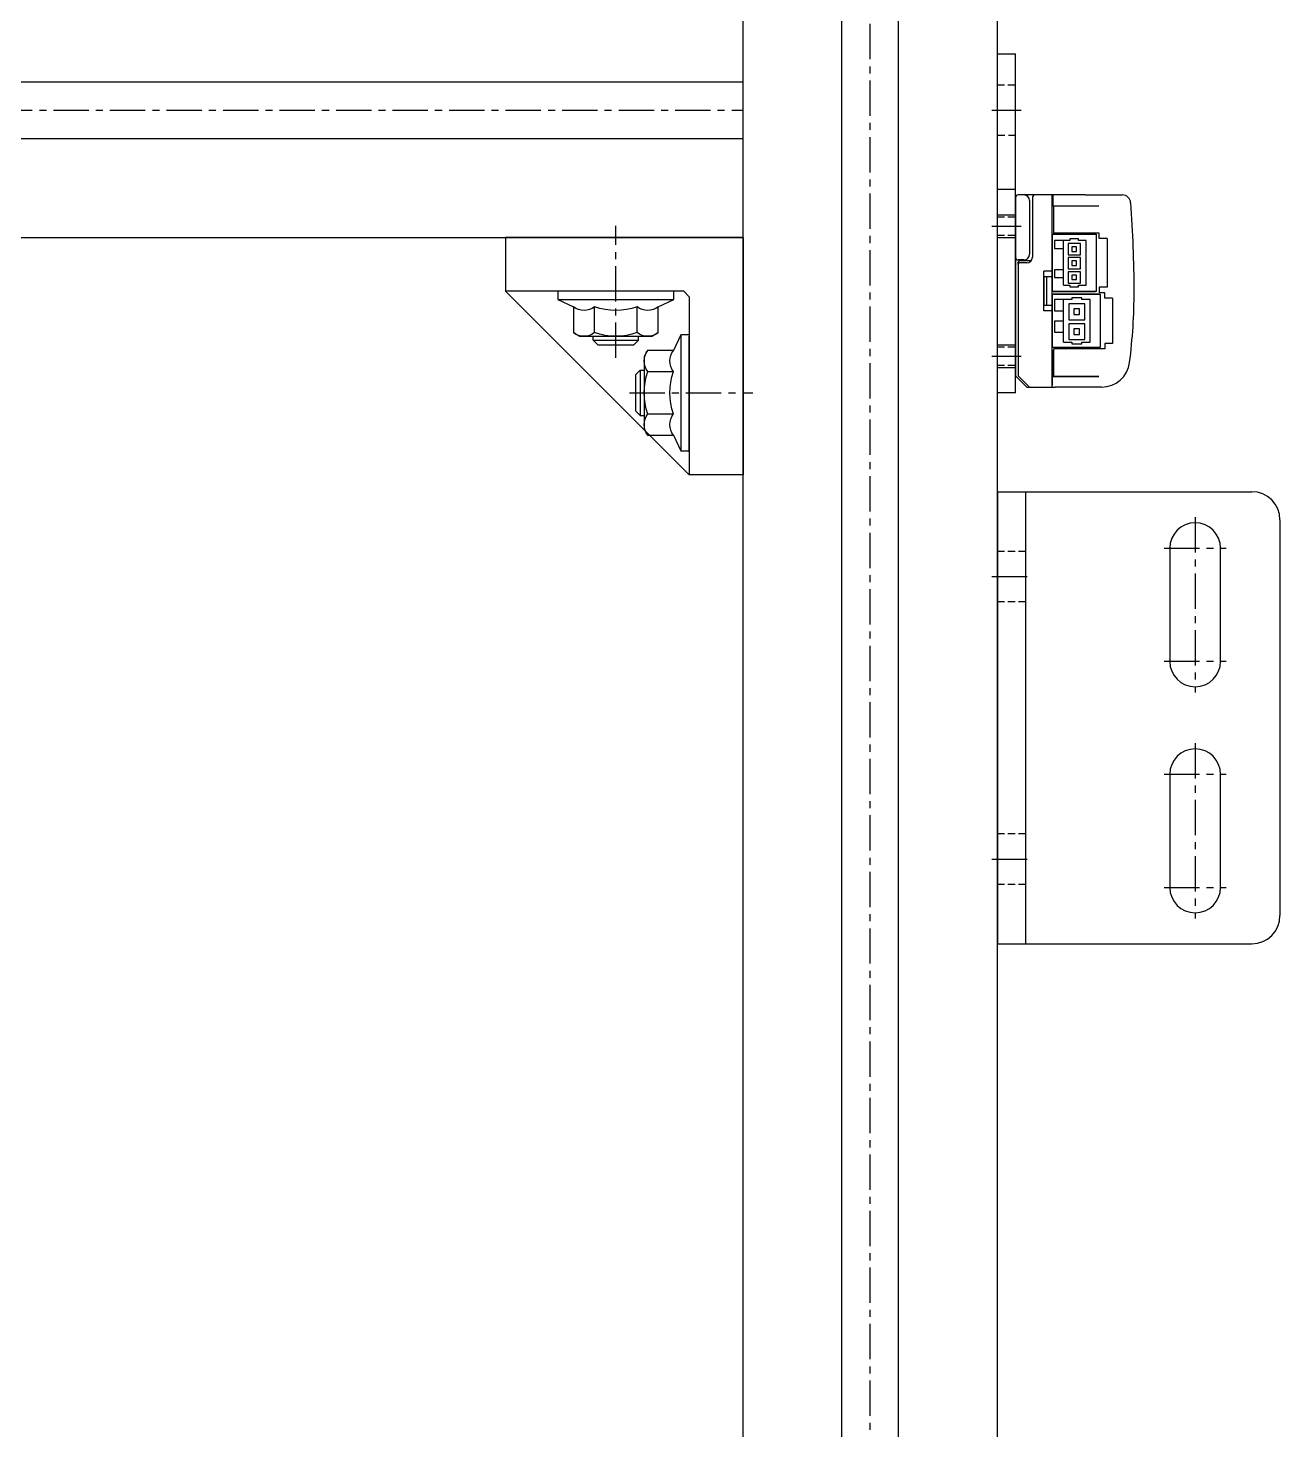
# Model space of a CAD drawing. Header units: inches. Extents: x 0 to 77285, y -118 to 40065.
# Drawn here: x 26679.7 to 26901.2, y 5365.8 to 5613.8 of the extents above; entities that cross this region are included whole.
import ezdxf

# ---------------------------------------------------------------- set-up
doc = ezdxf.new("R2010")
doc.units = ezdxf.units.IN
doc.header["$LTSCALE"] = 5
doc.header["$MEASUREMENT"] = 0
doc.linetypes.add('CENTER', pattern=[2, 1.25, -0.25, 0.25, -0.25])
doc.linetypes.add('HIDDEN', pattern=[0.375, 0.25, -0.125])
for name, color, linetype in [('11', 1, 'CENTER'), ('22', 2, 'HIDDEN'), ('44', 4, 'Continuous'), ('55', 5, 'Continuous'), ('A', 8, 'Continuous'), ('T', 3, 'Continuous'), ('Y', 60, 'Continuous')]:
    doc.layers.add(name, color=color, linetype=linetype)

# ---------------------------------------------------------------- blocks, each defined once
blk = doc.blocks.new('af!@$!2^^&&@$aD읾ㅇㄹA$C5BB358B1')
for p, q in [((1.74, 42), (43.74, 42)), ((1.74, 42), (1.74, 0)), ((43.74, 42), (43.74, 32.5)), ((12.24, 32.5), (11.24, 31.5)), ((43.74, 32.5), (11.24, 0)), ((12.24, 32.5), (43.74, 32.5)), ((13.99, 32.5), (34.49, 32.5)), ((13.99, 31), (13.99, 32.5)), ((34.49, 32.5), (34.49, 31)), ((11.24, 31.5), (11.24, 0)), ((34.49, 31), (13.99, 31)), ((16.73, 29.7), (13.99, 31)), ((34.49, 31), (31.74, 29.7)), ((16.73, 25.11), (16.73, 29.7)), ((20.48, 25.14), (20.48, 29.7)), ((27.99, 25.14), (27.99, 29.7)), ((31.74, 29.7), (31.74, 25.11)), ((17.79, 24.5), (16.73, 25.11)), ((31.74, 25.11), (30.68, 24.5)), ((11.24, 24.75), (12.74, 24.75)), ((11.24, 4.04), (11.24, 24.54)), ((12.74, 24.75), (12.74, 4.25)), ((12.74, 24.75), (14.04, 22.01)), ((30.68, 24.5), (17.79, 24.5)), ((20.24, 23.8), (20.24, 24.5)), ((28.24, 23.8), (20.24, 23.8)), ((21.04, 23), (20.24, 23.8)), ((27.44, 23), (21.04, 23)), ((27.44, 23), (28.24, 23.8)), ((28.24, 23.8), (28.24, 24.5)), ((14.04, 22.01), (18.63, 22.01)), ((18.63, 22.01), (19.24, 20.94)), ((19.24, 20.94), (19.24, 8.06)), ((18.59, 18.25), (14.04, 18.25)), ((19.94, 18.5), (19.24, 18.5)), ((19.94, 18.5), (19.94, 10.5)), ((20.74, 17.7), (19.94, 18.5)), ((20.74, 17.7), (20.74, 11.3)), ((18.59, 10.75), (14.04, 10.75)), ((19.94, 10.5), (19.24, 10.5)), ((20.74, 11.3), (19.94, 10.5)), ((19.24, 8.06), (18.63, 6.99)), ((14.04, 6.99), (12.74, 4.25)), ((18.63, 6.99), (14.04, 6.99)), ((12.74, 4.25), (11.24, 4.25)), ((1.74, 0), (11.24, 0))]:
    blk.add_line(p, q)
for centre, radius, start, end in [((18.61, 32.11), 3.06, 232.1211, 307.8789), ((24.24, 40.32), 11.26, 250.5288, 289.4712), ((29.87, 32.11), 3.06, 232.1211, 307.8789), ((18.61, 27.56), 3.06, 232.1211, 307.8789), ((24.24, 35.76), 11.26, 250.5288, 289.4712), ((29.87, 27.56), 3.06, 232.1211, 307.8789), ((11.62, 20.13), 3.06, 322.1211, 37.8789), ((16.18, 20.13), 3.06, 322.1211, 37.8789), ((3.42, 14.5), 11.26, 340.5288, 19.4712), ((7.98, 14.5), 11.26, 340.5288, 19.4712), ((11.62, 8.87), 3.06, 322.1211, 37.8789), ((16.18, 8.87), 3.06, 322.1211, 37.8789)]:
    blk.add_arc(centre, radius, start, end)
at = {"layer": '11'}
for p, q in [((24.24, 20.66), (24.24, 44.03)), ((21.83, 14.5), (0, 14.5))]:
    blk.add_line(p, q, dxfattribs=at)
blk = doc.blocks.new('A$C4ffddd3a')
for p, q in [((337, -675), (337, 38.5, 0)), ((382, -675), (382, 38.5, 0)), ((35, -116.5, 0), (337, -116.5, 0))]:
    blk.add_line(p, q)
at = {"layer": '11'}
for p, q in [((359.5, -675), (359.5, 38.5, 0)), ((35, -94, 0), (337, -94, 0))]:
    blk.add_line(p, q, dxfattribs=at)
at = {"layer": 'A'}
for p, q in [((354.5, -675), (354.5, 38.5, 0)), ((364.5, -675), (364.5, 38.5, 0)), ((35, -89, 0), (337, -89, 0)), ((35, -99, 0), (337, -99, 0))]:
    blk.add_line(p, q, dxfattribs=at)
at = {"layer": '44', "extrusion": (0, 0, -1), "zscale": -1}
blk.add_blockref('af!@$!2^^&&@$aD읾ㅇㄹA$C5BB358B1', (-338.74, -158.5, 0), dxfattribs=at)
blk = doc.blocks.new('A$C35e5d4fbE')
for p, q in [((-2, 33.5), (-2, 2)), ((4.5, 34), (-1.5, 34)), ((0.5, 33), (0.5, 23.5)), ((1, 33.5), (1, 23)), ((10.32, 34), (1.5, 34)), ((4.5, 20.5), (4.5, 34)), ((4.5, 0), (4.5, 34)), ((4.6, 34), (4.6, 32.1)), ((10.32, 34), (16.89, 34)), ((4.6, 32.1), (12.73, 32.1)), ((4.6, 32.1), (12.73, 32.1)), ((4.8, 27.27), (4.8, 32.1)), ((4.5, 27.07), (12.3, 27.07)), ((4.5, 27.07), (4.5, 16.92)), ((12.1, 27.07), (4.7, 27.07)), ((12.8, 27.27), (4.8, 27.27)), ((7.65, 25.92), (4.9, 25.92)), ((4.9, 25.92), (4.9, 24.52)), ((6.5, 18.07), (6.5, 25.92)), ((9.5, 25.42), (7.3, 25.42)), ((7.3, 25.42), (7.3, 23.42)), ((9.15, 26.22), (7.65, 26.22)), ((7.65, 26.22), (7.65, 25.92)), ((8.8, 24.82), (8, 24.82)), ((8, 24.82), (8, 24.02)), ((8.8, 24.02), (8.8, 24.82)), ((9.15, 25.92), (9.15, 26.22)), ((10.5, 25.92), (9.15, 25.92)), ((9.5, 23.42), (9.5, 25.42)), ((10.5, 18.07), (10.5, 25.92)), ((12.3, 27.07), (12.3, 16.92)), ((12.8, 26.27), (12.8, 27.27)), ((14.2, 26.27), (12.8, 26.27)), ((14.2, 26.27), (14.2, 17.7)), ((-0.5, 22.5), (-1.5, 22.5)), ((-1.2, 22.4), (0.8, 22.4)), ((4.9, 24.52), (6.5, 24.52)), ((7.3, 23.42), (9.5, 23.42)), ((9.5, 22.92), (7.3, 22.92)), ((7.3, 22.92), (7.3, 20.92)), ((8, 24.02), (8.8, 24.02)), ((9.5, 20.92), (9.5, 22.92)), ((-1.5, 21.7), (-1.5, 22.1)), ((-1.5, 21.7), (-1.5, 2)), ((0, 22), (-1.2, 22)), ((3, 13.5), (3, 20.5)), ((4.5, 20.5), (3, 20.5)), ((6.5, 20.77), (4.9, 20.77)), ((4.9, 20.77), (4.9, 19.37)), ((7.3, 20.92), (9.5, 20.92)), ((9.5, 20.42), (7.3, 20.42)), ((7.3, 20.42), (7.3, 18.42)), ((8.8, 22.32), (8, 22.32)), ((8, 22.32), (8, 21.52)), ((8, 21.52), (8.8, 21.52)), ((8.8, 21.52), (8.8, 22.32)), ((9.5, 18.42), (9.5, 20.42)), ((3, 19.5), (3, 14.5)), ((4.5, 19.5), (3, 19.5)), ((3.5, 19.5), (3.5, 14.5)), ((4.9, 19.37), (6.5, 19.37)), ((6.5, 18.07), (7.65, 18.07)), ((7.3, 18.42), (9.5, 18.42)), ((7.65, 18.07), (7.65, 17.77)), ((7.65, 17.77), (9.15, 17.77)), ((8.8, 19.82), (8, 19.82)), ((8, 19.82), (8, 19.02)), ((8, 19.02), (8.8, 19.02)), ((8.8, 19.02), (8.8, 19.82)), ((9.15, 17.77), (9.15, 18.07)), ((9.15, 18.07), (10.5, 18.07)), ((14.2, 17.7), (12.8, 17.7)), ((12.8, 17.7), (12.8, 16.7)), ((12.3, 16.92), (4.5, 16.92)), ((4.5, 16.43), (13, 16.43)), ((4.5, 16.43), (4.5, 7.03)), ((4.7, 16.92), (12.1, 16.92)), ((12.8, 16.43), (4.7, 16.43)), ((7.95, 15.48), (4.9, 15.48)), ((4.9, 15.48), (4.9, 13.53)), ((6.5, 7.98), (6.5, 15.48)), ((9.75, 15.78), (7.95, 15.78)), ((7.95, 15.78), (7.95, 15.48)), ((9.75, 15.48), (9.75, 15.78)), ((11.2, 15.48), (9.75, 15.48)), ((11.2, 7.98), (11.2, 15.48)), ((13.8, 16.7), (12.8, 16.7)), ((13, 16.43), (13, 7.03)), ((13.8, 15.75), (13.8, 16.7)), ((15, 15.75), (13.8, 15.75)), ((15.2, 15.75), (13.8, 15.75)), ((15.2, 15.75), (15.2, 7.75)), ((3, 14.5), (4.5, 14.5)), ((4.5, 13.5), (3, 13.5)), ((4.5, 14.71), (4.5, 14.71)), ((4.5, 0), (4.5, 13.5)), ((4.9, 13.53), (6.5, 13.53)), ((10.25, 14.73), (7.45, 14.73)), ((7.45, 14.73), (7.45, 11.93)), ((9.35, 13.83), (8.35, 13.83)), ((8.35, 13.83), (8.35, 12.83)), ((8.35, 12.83), (9.35, 12.83)), ((9.35, 12.83), (9.35, 13.83)), ((10.25, 11.93), (10.25, 14.73)), ((6.5, 11.68), (4.9, 11.68)), ((4.9, 11.68), (4.9, 9.73)), ((7.45, 11.93), (10.25, 11.93)), ((10.25, 11.23), (7.45, 11.23)), ((7.45, 11.23), (7.45, 8.43)), ((9.35, 10.33), (8.35, 10.33)), ((8.35, 10.33), (8.35, 9.33)), ((9.35, 9.33), (9.35, 10.33)), ((10.25, 8.43), (10.25, 11.23)), ((4.9, 9.73), (6.5, 9.73)), ((6.5, 7.98), (7.95, 7.98)), ((7.45, 8.43), (10.25, 8.43)), ((7.95, 7.98), (7.95, 7.68)), ((7.95, 7.68), (9.75, 7.68)), ((8.35, 9.33), (9.35, 9.33)), ((9.75, 7.68), (9.75, 7.98)), ((9.75, 7.98), (11.2, 7.98)), ((15.2, 7.75), (13.8, 7.75)), ((13.8, 7.75), (13.8, 6.75)), ((13, 7.03), (4.5, 7.03)), ((4.5, 6.56), (4.5, 0.36)), ((4.8, 1.9), (4.8, 6.75)), ((13.8, 6.75), (4.8, 6.75)), ((0, 0), (-2, 2)), ((-1.5, 2), (0.5, 0)), ((0, 0), (4.5, 0)), ((4.5, 1.9), (12.73, 1.9)), ((4.8, 1.9), (4.5, 1.9)), ((12.73, 1.9), (4.8, 1.9)), ((0.5, 0), (5, 0)), ((13.24, 0), (5, 0))]:
    blk.add_line(p, q)
for centre, radius, start, end in [((-1.5, 33.5), 0.5, 90, 180), ((-0.5, 33), 1, 0, 90), ((1.5, 33.5), 0.5, 90, 180), ((16.89, 32.5), 1.5, 4.4785, 90), ((-181, 17), 200, 0, 4.4785), ((-1.5, 23), 0.5, 180, 270), ((-1.2, 22.1), 0.3, 90, 180), ((-0.5, 23.5), 1, 270, 0), ((0, 23), 1, 270, 0), ((-1.2, 21.7), 0.3, 90, 180), ((-81, 17), 100, 352.7433, 0), ((13.24, 5), 5, 270, 352.7433)]:
    blk.add_arc(centre, radius, start, end)
blk = doc.blocks.new('A$Cd18d243e')
for p, q in [((0, -6.5), (0, 53.5)), ((0, 53.5), (3.2, 53.5)), ((3.2, -6.5), (3.2, 53.5)), ((0, 29.5), (3.2, 29.5)), ((3.2, -6.5), (0, -6.5))]:
    blk.add_line(p, q)
at = {"layer": '11'}
for p, q in [((-1, 43.5), (4.2, 43.5)), ((-1, 23), (4.2, 23)), ((-1, 0), (4.2, 0))]:
    blk.add_line(p, q, dxfattribs=at)
at = {"layer": '22'}
for p, q in [((0, 48), (3.2, 48)), ((3.2, 39), (0, 39)), ((0, 24.62), (3.2, 24.62)), ((0, 21.38), (3.2, 21.38)), ((0, 1.62), (3.2, 1.62)), ((0, -1.62), (3.2, -1.62))]:
    blk.add_line(p, q, dxfattribs=at)
at = {"layer": 'T'}
for p, q in [((0, 25), (3.2, 25)), ((0, 21), (3.2, 21)), ((0, 2), (3.2, 2)), ((0, -2), (3.2, -2))]:
    blk.add_line(p, q, dxfattribs=at)
blk = doc.blocks.new('A$Ce5460b59')
for p, q in [((0, 0, 0), (45, 0, 0)), ((0, 0), (0, -80)), ((5, 0), (5, -80)), ((50, -5), (50, -75)), ((0, -80, 0), (45, -80, 0))]:
    blk.add_line(p, q)
blk.add_lwpolyline([(39.5, -10, 1), (30.5, -10), (30.5, -30, 1), (39.5, -30)], format="xyb", close=True)
at = {"elevation": 0}
blk.add_lwpolyline([(39.5, -50, 1), (30.5, -50), (30.5, -70, 1), (39.5, -70)], format="xyb", close=True, dxfattribs=at)
for centre, start, end in [((45, -5, 0), 0, 90), ((45, -75, 0), 270, 0)]:
    blk.add_arc(centre, 5, start, end)
at = {"layer": '11'}
for p, q in [((35, -4.5), (35, -35.5)), ((29.5, -10), (40.5, -10)), ((-1, -15, 0), (6, -15, 0)), ((29.5, -30), (40.5, -30)), ((35, -44.5, 0), (35, -75.5, 0)), ((29.5, -50, 0), (40.5, -50, 0)), ((-1, -65, 0), (6, -65, 0)), ((29.5, -70, 0), (40.5, -70, 0))]:
    blk.add_line(p, q, dxfattribs=at)
at = {"layer": '22'}
for p, q in [((0, -10.5, 0), (5, -10.5, 0)), ((5, -19.5, 0), (0, -19.5, 0)), ((0, -60.5, 0), (5, -60.5, 0)), ((5, -69.5, 0), (0, -69.5, 0))]:
    blk.add_line(p, q, dxfattribs=at)
blk = doc.blocks.new('A$Cba19a6fb')
for name, p in [('A$C4ffddd3a', (-186, 71.5, 0)), ('A$Ce5460b59', (196, -90))]:
    blk.add_blockref(name, p)
at = {"layer": '55'}
blk.add_blockref('A$C35e5d4fbE', (201.2, -71.5), dxfattribs=at)
at = {"layer": 'Y'}
blk.add_blockref('A$Cd18d243e', (196, -66), dxfattribs=at)
blk = doc.blocks.new('A$C4e1bf573')
blk.add_blockref('A$Cba19a6fb', (0, -191.5, 0))

msp = doc.modelspace()

# ---------------------------------------------------------------- block references
msp.add_blockref('A$C4e1bf573', (26655.24648877, 5813.27264703, 0.00000001))

doc.saveas('drawing.dxf')
